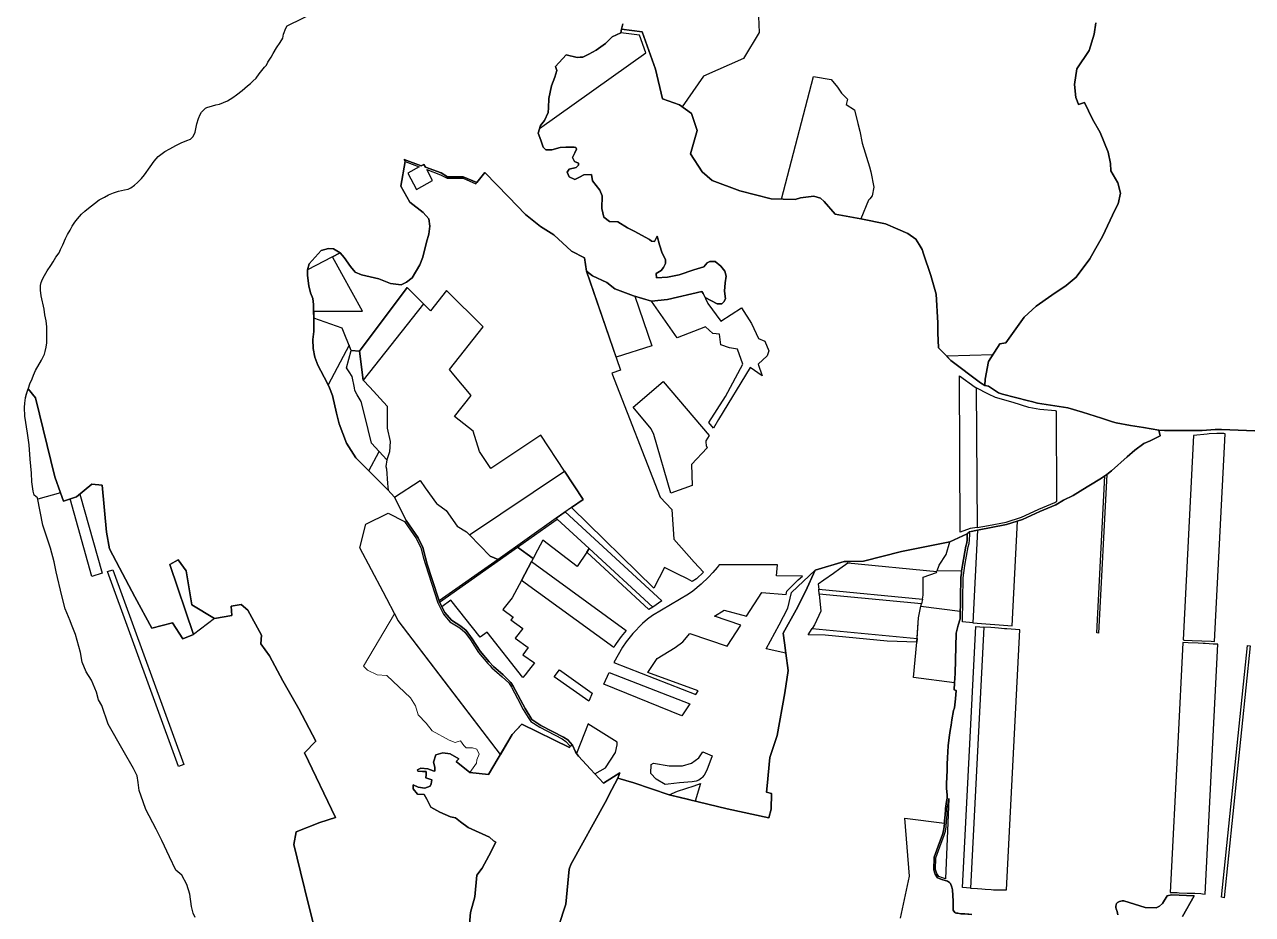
# Model space of a CAD drawing. Header units: inches. Extents: x 574087 to 581218, y 394959 to 403549.
# Drawn here: x 575605 to 577599, y 400437 to 401883 of the extents above; entities that cross this region are included whole.
import ezdxf

# ---------------------------------------------------------------- set-up
doc = ezdxf.new("R2010")
doc.units = ezdxf.units.IN
doc.header["$MEASUREMENT"] = 0
doc.layers.add('RETROCEDABIL TP TEXT', color=7, linetype='Continuous', lineweight=0)
doc.layers.add('SUPRAFATA VALIDATA SI NEPUSA IN POSESIE', color=1, linetype='Continuous', lineweight=0)
doc.layers.add('RETROCEDATA PV', color=7, linetype='Continuous')
doc.layers.add('SECTOR_CADASTRAL', color=7, linetype='Continuous')

msp = doc.modelspace()

# ---------------------------------------------------------------- linework, layer by layer
at = {"layer": 'RETROCEDABIL TP TEXT', "linetype": 'Continuous', "flags": 128}
msp.add_lwpolyline([(576377.6, 400697.3), (576358.3, 400664.8), (576328.1, 400667.8), (576338.9, 400683.1), (576339.1, 400688.5), (576342.9, 400697.7), (576339.1, 400705.7), (576332.6, 400707.9), (576322, 400707.9), (576318, 400711.9), (576312.8, 400719.4), (576309.1, 400718.2), (576304, 400716.5), (576294.5, 400720.5), (576266.8, 400735.4), (576257.1, 400748.2), (576243.9, 400761.4), (576239.9, 400776), (576231.6, 400789.5), (576193, 400825.7), (576177.4, 400826.7), (576161.9, 400834.3), (576155.5, 400840.5), (576205.9, 400925.5), (576211.7, 400914.7)], close=True, dxfattribs=at)
at = {"layer": 'RETROCEDATA PV', "linetype": 'Continuous', "flags": 128}
for points in [[(576484.6, 401834), (576467.2, 401814.8), (576469.3, 401808.2), (576465.9, 401797.3), (576460.6, 401783.7), (576456.2, 401763), (576455.7, 401747.6), (576455.1, 401740.3), (576449.1, 401727.2), (576442.9, 401718.8), (576441.4, 401713.9), (576613.9, 401837), (576603.7, 401865.6), (576573, 401869.4), (576559.2, 401863), (576548.1, 401852.3), (576540.6, 401846.9), (576533.1, 401841.5), (576521.3, 401835.1), (576511.6, 401830.2), (576507.1, 401830), (576502.6, 401829.7)], [(576164.2, 401158), (576180.7, 401189.2), (576168.3, 401202.7), (576157.3, 401247.6), (576151.7, 401270.5), (576144.9, 401281.4), (576141.2, 401288.7), (576140.4, 401292.9), (576136.9, 401311.5), (576132, 401318.9), (576127.6, 401325.6), (576135.4, 401353.4), (576131.9, 401362.1), (576097.8, 401297.8), (576100, 401292.9), (576104.7, 401280.6), (576111.4, 401251.8), (576116, 401234.5), (576127.4, 401202.7), (576142.8, 401179.4)], [(577150.6, 401292.8), (577151.8, 401066.1), (577170.2, 401069.1), (577198.9, 401074.5), (577224.1, 401082.5), (577237.3, 401088.9), (577252.2, 401095.5), (577278, 401106.4), (577281.6, 401108.5), (577280.8, 401255.1), (577279.1, 401255.4), (577253.7, 401257.4), (577236.1, 401261), (577210.8, 401268.9), (577182.1, 401276.9), (577170.2, 401282.3)], [(577486.5, 400883.3), (577488.1, 400883.2), (577501.3, 400882.6), (577517.2, 400881.8), (577532, 400881.1), (577537.8, 400880.8), (577555, 401218.3), (577552.6, 401218.5), (577541.4, 401218.4), (577529, 401217.9), (577525.4, 401217.6), (577503.5, 401215.6)], [(577152.7, 401061.6), (577145.1, 400911.3), (577208.8, 400906), (577217.5, 401076.2), (577199.9, 401070.6)], [(577162.7, 400904.2), (577141, 400480.2), (577152.8, 400479.4), (577159.4, 400478.9), (577165.2, 400478.4), (577174.6, 400477.7), (577178.6, 400477.6), (577199.8, 400477.2), (577221.5, 400899.6), (577200.3, 400901.3), (577196.3, 400901.6), (577186.9, 400902.3), (577181, 400902.8), (577174.5, 400903.3)], [(577486.3, 400879), (577477.9, 400715.8), (577465.5, 400473.2), (577468.9, 400473.1), (577476.9, 400472.8), (577480.4, 400472.6), (577493.4, 400472.2), (577505.7, 400471.7), (577515.3, 400471.4), (577518, 400470.9), (577522.3, 400470.1), (577543.1, 400876.4), (577535.4, 400876.7), (577522.4, 400877.3), (577518.9, 400877.5), (577510.9, 400877.9), (577494.9, 400878.6)]]:
    msp.add_lwpolyline(points, close=True, dxfattribs=at)
at = {"layer": 'RETROCEDATA PV'}
msp.add_lwpolyline([(577170.5, 401335.4), (577177.6, 401346.5), (577102.6, 401344.2), (577109.2, 401337.5), (577157.4, 401301), (577164.7, 401296.8), (577164.9, 401307.1)], close=True, dxfattribs=at)
at = {"layer": 'RETROCEDATA PV', "linetype": 'Continuous', "lineweight": -2, "flags": 128}
for points in [[(576894.7, 400965.8), (577063.2, 400949.8), (577064.6, 400956.2), (577064.5, 400985.1), (577085.8, 400992.6), (577086.4, 400994.2), (576941.8, 401007.9), (576929.2, 400998.7), (576918.8, 400991.5), (576902.9, 400980.2), (576893.9, 400973.7)], [(576898.2, 400929.8), (576888, 400908.1), (576884.1, 400901.8), (577054.7, 400885.5), (577056.6, 400919.3), (577060.7, 400938.2), (577061.5, 400941.7), (576895.5, 400957.5)]]:
    msp.add_lwpolyline(points, close=True, dxfattribs=at)
at = {"layer": 'SECTOR_CADASTRAL', "color": 174, "linetype": 'Continuous', "lineweight": 25}
for points in [[(576077.3, 400408.4), (576066.4, 400451.6), (576053, 400506.8), (576042.2, 400551.2), (576045.9, 400571.7), (576084.4, 400587), (576109.7, 400595.1), (576059.3, 400699.8), (576078, 400719), (576050.3, 400771.3), (576024.1, 400817.1), (576002.6, 400857.5), (575988.7, 400877.1), (575989.6, 400891.2), (575967.2, 400931.9), (575956.4, 400941.1), (575940.6, 400938.2), (575941.6, 400923.2), (575913.4, 400918), (575876.4, 400940.1), (575867.1, 400995.3), (575854, 401013.5), (575840.6, 401006.1), (575879.1, 400892.3), (575861.6, 400885), (575845, 400911.2), (575811.2, 400902.5), (575784, 400953.1), (575758.8, 401000.7), (575742.6, 401031.4), (575738.1, 401058.2), (575730.6, 401134.7), (575714, 401136.5), (575689.2, 401115.6), (575667.8, 401108.6), (575662.9, 401122.4), (575653.7, 401148.3), (575622.6, 401276.5), (575610.5, 401291.3), (575610.9, 401292.5), (575613.2, 401299.5), (575616.9, 401307.2), (575619.3, 401313.6), (575622.7, 401320.8), (575632, 401337.7), (575636.9, 401347.7), (575638.2, 401351.6), (575640, 401358.8), (575641, 401366), (575641, 401382.6), (575640.7, 401392), (575639.9, 401401.5), (575637.6, 401411.6), (575636.8, 401420.5), (575631.8, 401442.4), (575630.4, 401451.7), (575630.5, 401458.9), (575631.9, 401463.8), (575634, 401469.5), (575636.9, 401475.2), (575641.6, 401483.1), (575647.3, 401491.5), (575651.1, 401497.3), (575655.8, 401505.1), (575660.8, 401512.3), (575663.1, 401517.6), (575666.8, 401524.9), (575671.5, 401535.3), (575674.3, 401541.7), (575678.9, 401548.9), (575682.3, 401555.6), (575686.6, 401561.8), (575690.8, 401567.6), (575697.4, 401574.7), (575702.4, 401579.8), (575708.5, 401584.5), (575718.4, 401592.1), (575726.1, 401598.2), (575734.6, 401602.5), (575741.2, 401606.1), (575749, 401609.6), (575757.1, 401612.2), (575767, 401614.4), (575772.8, 401615.8), (575777.6, 401617.9), (575783.2, 401622.1), (575788.2, 401626.2), (575794.6, 401633), (575799.3, 401638.7), (575808.7, 401652.1), (575815.3, 401661), (575821.9, 401668.6), (575832.6, 401676.5), (575840.6, 401681.2), (575850.6, 401686.7), (575858.9, 401690.6), (575868.2, 401694.4), (575874.2, 401697), (575878.3, 401700.6), (575880.1, 401704.5), (575881.8, 401708.1), (575882.7, 401713.5), (575884.8, 401721.8), (575887.2, 401730.2), (575890.1, 401737), (575892.2, 401740.6), (575896.3, 401745), (575898.4, 401746.9), (575900.7, 401748.4), (575910.2, 401750.9), (575915.6, 401752.3), (575921.2, 401753.6), (575934.2, 401759.3), (575942.8, 401764.4), (575949, 401768.7), (575958, 401775.6), (575966.7, 401783.2), (575971.6, 401787.2), (575975.6, 401791), (575980.7, 401795.9), (575985.9, 401802.9), (575994.7, 401814), (575997.9, 401817.1), (575999.7, 401821.8), (576005.4, 401829.9), (576008.3, 401836), (576014, 401845.4), (576019.7, 401853.9), (576024.2, 401861), (576025.2, 401867.4), (576029.1, 401877.1), (576031.1, 401880.9), (576314.2, 402020.2)], [(576576.5, 401884.3), (576574.4, 401875.3), (576573, 401869.4), (576559.2, 401863), (576548.1, 401852.3), (576533.1, 401841.5), (576521.3, 401835.1), (576511.6, 401830.2), (576502.6, 401829.7), (576484.6, 401834), (576467.2, 401814.8), (576469.3, 401808.2), (576465.9, 401797.3), (576460.6, 401783.7), (576456.2, 401763), (576455.7, 401747.6), (576455.1, 401740.3), (576449.1, 401727.2), (576442.9, 401718.8), (576439.2, 401706.5), (576443.1, 401695), (576447, 401683.8), (576451.2, 401679.4), (576461.2, 401679.6), (576474.5, 401683.5), (576483.7, 401684), (576491.8, 401684), (576497.2, 401683.8), (576500.4, 401683.5), (576501.4, 401680.4), (576498.3, 401674.6), (576494.5, 401667), (576497.8, 401660.7), (576504.6, 401657.9), (576504.6, 401654.5), (576500.9, 401650.9), (576489.4, 401648), (576486, 401643), (576489.4, 401635.4), (576498.6, 401631.5), (576505.9, 401635.2), (576513.2, 401638.6), (576525.5, 401639.4), (576527.5, 401629.2), (576539.4, 401613.7), (576543, 401604.5), (576542.5, 401583.9), (576545.4, 401570.3), (576554.8, 401563), (576568.6, 401562.5), (576584.1, 401552.8), (576595, 401547.3), (576619.7, 401533.7), (576623.1, 401531), (576628, 401530.7), (576632.2, 401539.2), (576636.1, 401525), (576640.6, 401511.4), (576645.8, 401501.2), (576645.6, 401494.9), (576642.4, 401488.1), (576639, 401483.2), (576630.6, 401478.7), (576631, 401471.8), (576649.2, 401472.4), (576668, 401476.6), (576692.1, 401484.5), (576708, 401489.4), (576713.5, 401495.7), (576718, 401498), (576726.6, 401497.8), (576735.5, 401490.7), (576742.3, 401482.1), (576744.6, 401474), (576742.8, 401463.6), (576741.5, 401449.7), (576743.1, 401437.4), (576740.7, 401432.7), (576737.3, 401429.1), (576730, 401429.3), (576710, 401439.5), (576706.9, 401445.9), (576704.7, 401449.4), (576648.8, 401436.5), (576623.1, 401433.8), (576593.8, 401442.3), (576563.4, 401453.4), (576550.4, 401463.9), (576527.4, 401474.6), (576517.7, 401482.6), (576515.7, 401493.4), (576514.5, 401503.8), (576493, 401515.1), (576464.4, 401541.2), (576442.6, 401554.9), (576418.5, 401574.2), (576390.9, 401603), (576352.2, 401642.7), (576339.1, 401626.2), (576317.3, 401635.8), (576291.8, 401635.8), (576281.2, 401641.9), (576256, 401651.1), (576253.4, 401655.9), (576248.7, 401653.3), (576221.4, 401663.5), (576222.7, 401660.4), (576215.9, 401620.3), (576230.6, 401594.3), (576252.4, 401577.9), (576261.6, 401567.6), (576262.9, 401555.7), (576261.2, 401542.5), (576257.8, 401529.5), (576251.4, 401505.1), (576246.9, 401492.9), (576234.2, 401471.6), (576224.9, 401464.6), (576216.5, 401460.4), (576199, 401462.5), (576180.1, 401470), (576152, 401476.2), (576141.6, 401481), (576134.1, 401490.1), (576123.7, 401504.6), (576117.4, 401512.4), (576106.8, 401518.6), (576098.5, 401519.2), (576086.7, 401515.7), (576067, 401494.4), (576064.3, 401484.4), (576064.2, 401475.3), (576066.5, 401458.7), (576069.4, 401447.4), (576072.8, 401437.7), (576074, 401428.4), (576074.5, 401406.1), (576074.5, 401384.5), (576073.2, 401371.4), (576073.6, 401356.7), (576076.3, 401342.8), (576081.2, 401329.9), (576096.3, 401301), (576100, 401292.9), (576104.7, 401280.6), (576111.4, 401251.8), (576116, 401234.5), (576127.4, 401202.7), (576142.8, 401179.4), (576164.2, 401158), (576194.9, 401127.2), (576205.6, 401115.1), (576224.8, 401077.4), (576244.2, 401049.2), (576251.4, 401033.6), (576256, 401016.5), (576258.6, 401006.2), (576266.1, 400983.2), (576278, 400946.6), (576278.7, 400944.6), (576287.5, 400927.8), (576298.2, 400915.2), (576313.5, 400905.8), (576322, 400898.4), (576332, 400885.1), (576344.8, 400864.9), (576359.4, 400847.5), (576366.2, 400840.4), (576381.9, 400826.8), (576394.5, 400814.4), (576398.5, 400808.4), (576417.8, 400772.2), (576428.8, 400754.1), (576443.4, 400744.5), (576480.3, 400725.1), (576487.1, 400721), (576494.5, 400712.2), (576490.7, 400710.8), (576490, 400708.7), (576412.7, 400746.4), (576396.9, 400729.8), (576358.3, 400664.8), (576328.1, 400667.8), (576306, 400685.7), (576310.4, 400690.1), (576296, 400698.2), (576284.2, 400699.9), (576272.6, 400696.5), (576268.8, 400684.5), (576271.4, 400676.5), (576271.1, 400669.9), (576268.2, 400670.8), (576259.6, 400673.9), (576248.2, 400675.1), (576243.1, 400672.5), (576243.3, 400669.9), (576251.1, 400669.4), (576256.8, 400669.4), (576257.1, 400664.2), (576256.5, 400659.1), (576266.5, 400656.2), (576265.1, 400649.8), (576263.6, 400645.5), (576255.1, 400642.4), (576243.9, 400644.4), (576236.2, 400647.8), (576236.2, 400641.5), (576243, 400632.6), (576253.6, 400632.1), (576257.9, 400624.4), (576264.5, 400611.8), (576279.1, 400603.3), (576296.5, 400595.8), (576304.8, 400594.1), (576313.1, 400587.8), (576325.1, 400578.4), (576360, 400562.7), (576366.6, 400557), (576370.3, 400554.8), (576358.9, 400532.5), (576348, 400512.8), (576339.2, 400501.1), (576336, 400466.2), (576328.9, 400440.8), (576327.2, 400421.5)], [(577345, 401885.8), (577342, 401867.6), (577334, 401840.9), (577314.2, 401811.3), (577309.9, 401785.6), (577312.3, 401764.7), (577314.4, 401759.1), (577316.5, 401753), (577326.5, 401756.2), (577339.2, 401729.1), (577351.9, 401707.6), (577364.8, 401675.9), (577368.6, 401657.5), (577369.2, 401645.4), (577380.3, 401625.6), (577384.7, 401609.1), (577381.3, 401592), (577376.3, 401582.8), (577355.4, 401538.9), (577342.4, 401515.8), (577334.9, 401502.6), (577313.1, 401472.8), (577296.5, 401459.1), (577273.1, 401443.2), (577248.1, 401425.4), (577228.2, 401407.9), (577198.4, 401365.8), (577189, 401364.3), (577170.5, 401335.4), (577164.9, 401307.1), (577164.7, 401296.8), (577157.4, 401301), (577109.2, 401337.5), (577095.8, 401351.1), (577089.5, 401358), (577088.4, 401382.2), (577088.3, 401398.4), (577085.6, 401445.2), (577076.8, 401475.1), (577064.9, 401510.7), (577062.7, 401517.4), (577057.6, 401525.9), (577052.5, 401534.4), (577039.2, 401543.5), (577023, 401550.4), (577003.1, 401559.3), (576962.9, 401567.4), (576921.4, 401575), (576903.6, 401595.4), (576897.6, 401600.7), (576886.9, 401604.1), (576865.2, 401601.5), (576856.4, 401598.6), (576817.4, 401599.9), (576766.7, 401613), (576721.6, 401629.4), (576705.3, 401643.5), (576686.4, 401672.8), (576697.3, 401710.9), (576688.1, 401738.6), (576668.4, 401752.4), (576641.1, 401762.3), (576629.6, 401810.6), (576608.1, 401871.1), (576574.4, 401875.3), (576576.5, 401884.3)], [(577602.9, 401223.1), (577549, 401224.9), (577538.4, 401225.3), (577517.4, 401223.6), (577456.1, 401223.8), (577447, 401223.9), (577422.1, 401228.2), (577400.9, 401231.9), (577377.7, 401235.9), (577371.8, 401237.8), (577353.9, 401243.4), (577323.1, 401253.1), (577299.4, 401260.6), (577250.3, 401268.2), (577240.1, 401270.7), (577235.3, 401271.9), (577193, 401282.4), (577186.5, 401284.9), (577170.6, 401295.3), (577164.7, 401296.8), (577164.9, 401307.1), (577170.5, 401335.4), (577189, 401364.3), (577198.4, 401365.8), (577228.2, 401407.9), (577248.1, 401425.4), (577273.1, 401443.2), (577296.5, 401459.1), (577313.1, 401472.8), (577334.9, 401502.6), (577342.4, 401515.8), (577355.4, 401538.9), (577376.3, 401582.8), (577381.3, 401592), (577384.7, 401609.1), (577380.3, 401625.6), (577369.2, 401645.4), (577368.6, 401657.5), (577364.8, 401675.9), (577351.9, 401707.6), (577339.2, 401729.1), (577326.5, 401756.2), (577316.5, 401753), (577314.4, 401759.1), (577312.3, 401764.7), (577309.9, 401785.6), (577314.2, 401811.3), (577334, 401840.9), (577342, 401867.6), (577345, 401885.8)], [(575881.6, 400432.5), (575878.6, 400439.6), (575875.9, 400450.1), (575873.1, 400470.3), (575868.5, 400486.3), (575860.4, 400501), (575850.2, 400509.5), (575840.4, 400531), (575827.5, 400557.4), (575818.5, 400575.7), (575801.6, 400608.1), (575797.2, 400620.5), (575790.9, 400638.5), (575789.3, 400651.7), (575787.7, 400662.6), (575781.7, 400674.7), (575764.9, 400703.8), (575740.8, 400746.3), (575730.1, 400776.8), (575724.7, 400786.2), (575721.7, 400798.3), (575713.6, 400818.2), (575705, 400831.3), (575698.3, 400847.1), (575695.5, 400862.9), (575687.6, 400892.3), (575681, 400908.4), (575678.6, 400914.1), (575670.7, 400934), (575665.4, 400954.8), (575656.1, 400994.2), (575653, 401010.1), (575646.8, 401032.2), (575638.6, 401056.5), (575634.5, 401069.5), (575625.8, 401114.3), (575620.4, 401118.3), (575618.6, 401125), (575616.7, 401140), (575615.9, 401154.1), (575613.8, 401177.1), (575612, 401200.3), (575609.7, 401219.1), (575605.3, 401246.7), (575604.7, 401261.1), (575605.3, 401267.7), (575606.2, 401276.5), (575607.6, 401281.5), (575609, 401286.5), (575610.5, 401291.3), (575622.6, 401276.5), (575653.7, 401148.3), (575662.9, 401122.4), (575667.8, 401108.6), (575689.2, 401115.6), (575714, 401136.5), (575730.6, 401134.7), (575738.1, 401058.2), (575742.6, 401031.4), (575758.8, 401000.7), (575784, 400953.1), (575811.2, 400902.5), (575845, 400911.2), (575861.6, 400885), (575879.1, 400892.3), (575840.6, 401006.1), (575854, 401013.5), (575867.1, 400995.3), (575876.4, 400940.1), (575913.4, 400918), (575941.6, 400923.2), (575940.6, 400938.2), (575956.4, 400941.1), (575967.2, 400931.9), (575989.6, 400891.2), (575988.7, 400877.1), (576002.6, 400857.5), (576024.1, 400817.1), (576050.3, 400771.3), (576078, 400719), (576059.3, 400699.8), (576109.7, 400595.1), (576084.4, 400587), (576045.9, 400571.7), (576042.2, 400551.2), (576053, 400506.8), (576066.4, 400451.6), (576077.3, 400408.4)], [(577143.5, 400437.2), (577138.6, 400437.8), (577137.1, 400437.7), (577132, 400438.2), (577125.7, 400438.3), (577120.6, 400439.6), (577118.6, 400439.4), (577116.3, 400439.9), (577115.9, 400440.5), (577112.9, 400444.6), (577113.1, 400447.8), (577113.2, 400459.1), (577112.2, 400477.2), (577111.1, 400481.8), (577108.5, 400487.6), (577107.1, 400489.2), (577104.1, 400491.2), (577094.5, 400494.1), (577087.8, 400496.7), (577083.8, 400502.7), (577081.5, 400509.8), (577082.2, 400530.2), (577088.5, 400548.2), (577095.9, 400567.4), (577097.6, 400573.1), (577098.7, 400580.2), (577099, 400585.6), (577099.2, 400589.3), (577100.3, 400599.4), (577100.5, 400608), (577100.5, 400609.7), (577102.3, 400620.6), (577103.2, 400626.2), (577103.1, 400633.3), (577103, 400635), (577102.5, 400643.9), (577102.5, 400649.9), (577103.3, 400671.2), (577103.5, 400681.3), (577104, 400691.9), (577104.8, 400711.3), (577106.4, 400724.6), (577108.2, 400736.3), (577109.6, 400744.8), (577110.8, 400753.4), (577113.8, 400768.7), (577115, 400772.9), (577116.7, 400787.4), (577117.8, 400801.3), (577114.7, 400802.4), (577115.4, 400813.4), (577116.4, 400828.8), (577118.1, 400894.3), (577120.9, 400904.9), (577121.1, 400907.4), (577124.2, 400917.5), (577125.4, 400984.5), (577126.4, 400991.9), (577126.8, 400994.9), (577128.1, 401004.7), (577133.4, 401035.6), (577135.1, 401041), (577135.7, 401045.7), (577135.9, 401055.7), (577139.6, 401059.1), (577152.7, 401061.6), (577199.9, 401070.6), (577225.6, 401078.8), (577253.7, 401091.8), (577279.8, 401102.8), (577292.5, 401110.2), (577307.9, 401117.7), (577330.5, 401132.1), (577333.2, 401133.8), (577354.1, 401146.1), (577359.4, 401149.9), (577362.6, 401152.2), (577370.5, 401158), (577395.9, 401180.8), (577408.1, 401191.5), (577423, 401202.6), (577433.2, 401207), (577449.5, 401214.8), (577447, 401223.9), (577456.1, 401223.8), (577517.4, 401223.6), (577538.4, 401225.3), (577549, 401224.9), (577602.9, 401223.1)], [(576471.8, 400417.8), (576484.1, 400454.1), (576489.5, 400511.1), (576491.8, 400518.3), (576547.7, 400619.3), (576558.4, 400640.2), (576568.6, 400658.9), (576594.2, 400651.1), (576651.8, 400631.5), (576745.9, 400609.2), (576813.7, 400594.2), (576817.2, 400608.3), (576817.8, 400633.8), (576809.9, 400636.2), (576811.2, 400646.2), (576815.4, 400692.3), (576827.3, 400728.3), (576839.8, 400797.4), (576844.8, 400833.5), (576841.3, 400861.8), (576839.1, 400878.8), (576837.2, 400894.4), (576858.1, 400932.2), (576873, 400962), (576888.8, 400996.7), (576936.1, 401010.8), (576946, 401011), (576967.6, 401011.3), (577028.9, 401027.2), (577107.6, 401042.9), (577135.9, 401055.7), (577135.7, 401045.7), (577135.1, 401041), (577133.4, 401035.6), (577128.1, 401004.7), (577126.8, 400994.9), (577126.4, 400991.9), (577125.4, 400984.5), (577124.2, 400917.5), (577121.1, 400907.4), (577120.9, 400904.9), (577118.1, 400894.3), (577116.4, 400828.8), (577115.4, 400813.4), (577114.7, 400802.4), (577117.8, 400801.3), (577116.7, 400787.4), (577115, 400772.9), (577113.8, 400768.7), (577110.8, 400753.4), (577109.6, 400744.8), (577108.2, 400736.3), (577106.4, 400724.6), (577104.8, 400711.3), (577104, 400691.9), (577103.5, 400681.3), (577103.3, 400671.2), (577102.5, 400649.9), (577102.5, 400643.9), (577103, 400635), (577103.1, 400633.3), (577103.2, 400626.2), (577102.3, 400620.6), (577100.5, 400609.7), (577100.5, 400608), (577100.3, 400599.4), (577099.2, 400589.3), (577099, 400585.6), (577098.7, 400580.2), (577097.6, 400573.1), (577095.9, 400567.4), (577088.5, 400548.2), (577082.2, 400530.2), (577081.5, 400509.8), (577083.8, 400502.7), (577087.8, 400496.7), (577094.5, 400494.1), (577104.1, 400491.2), (577107.1, 400489.2), (577108.5, 400487.6), (577111.1, 400481.8), (577112.2, 400477.2), (577113.2, 400459.1), (577113.1, 400447.8), (577112.9, 400444.6), (577115.9, 400440.5), (577116.3, 400439.9), (577118.6, 400439.4), (577120.6, 400439.6), (577125.7, 400438.3), (577132, 400438.2), (577137.1, 400437.7), (577138.6, 400437.8), (577143.5, 400437.2)], [(576327.2, 400421.5), (576328.9, 400440.8), (576336, 400466.2), (576339.2, 400501.1), (576348, 400512.8), (576358.9, 400532.5), (576370.3, 400554.8), (576366.6, 400557), (576360, 400562.7), (576325.1, 400578.4), (576313.1, 400587.8), (576304.8, 400594.1), (576296.5, 400595.8), (576279.1, 400603.3), (576264.5, 400611.8), (576257.9, 400624.4), (576253.6, 400632.1), (576243, 400632.6), (576236.2, 400641.5), (576236.2, 400647.8), (576243.9, 400644.4), (576255.1, 400642.4), (576263.6, 400645.5), (576265.1, 400649.8), (576266.5, 400656.2), (576256.5, 400659.1), (576257.1, 400664.2), (576256.8, 400669.4), (576251.1, 400669.4), (576243.3, 400669.9), (576243.1, 400672.5), (576248.2, 400675.1), (576259.6, 400673.9), (576268.2, 400670.8), (576271.1, 400669.9), (576271.4, 400676.5), (576268.8, 400684.5), (576272.6, 400696.5), (576284.2, 400699.9), (576296, 400698.2), (576310.4, 400690.1), (576306, 400685.7), (576328.1, 400667.8), (576358.3, 400664.8), (576396.9, 400729.8), (576412.7, 400746.4), (576490, 400708.7), (576490.7, 400710.8), (576494.5, 400712.2), (576499.4, 400701.8), (576501.4, 400698.8), (576504.3, 400694.3), (576523.9, 400673.2), (576530.9, 400665.7), (576545.1, 400650.4), (576571.7, 400667.3), (576568.6, 400658.9), (576558.4, 400640.2), (576547.7, 400619.3), (576491.8, 400518.3), (576489.5, 400511.1), (576484.1, 400454.1), (576471.8, 400417.8)], [(577380.7, 400436.9), (577379.3, 400442.1), (577377.7, 400446.3), (577377.3, 400448.6), (577377.2, 400450.9), (577378.5, 400455), (577380, 400456.6), (577383.1, 400458.6), (577387.8, 400459.4), (577390.2, 400459.6), (577424.7, 400448.8), (577443, 400448.2), (577448.4, 400450.7), (577453.3, 400455.3), (577460.7, 400467.7), (577467.8, 400469.1), (577504.6, 400467.8), (577485.4, 400434.1)], [(577485.4, 400434.1), (577504.6, 400467.8), (577467.8, 400469.1), (577460.7, 400467.7), (577453.3, 400455.3), (577448.4, 400450.7), (577443, 400448.2), (577424.7, 400448.8), (577390.2, 400459.6), (577387.8, 400459.4), (577383.1, 400458.6), (577380, 400456.6), (577378.5, 400455), (577377.2, 400450.9), (577377.3, 400448.6), (577377.7, 400446.3), (577379.3, 400442.1), (577380.7, 400436.9)]]:
    msp.add_lwpolyline(points, dxfattribs=at)
msp.add_lwpolyline([(577135.9, 401055.7), (577107.6, 401042.9), (577028.9, 401027.2), (576967.6, 401011.3), (576946, 401011), (576936.1, 401010.8), (576888.8, 400996.7), (576873, 400962), (576858.1, 400932.2), (576837.2, 400894.4), (576839.1, 400878.8), (576841.3, 400861.8), (576844.8, 400833.5), (576839.8, 400797.4), (576827.3, 400728.3), (576815.4, 400692.3), (576811.2, 400646.2), (576809.9, 400636.2), (576817.8, 400633.8), (576817.2, 400608.3), (576813.7, 400594.2), (576745.9, 400609.2), (576651.8, 400631.5), (576594.2, 400651.1), (576568.6, 400658.9), (576571.7, 400667.3), (576545.1, 400650.4), (576530.9, 400665.7), (576523.9, 400673.2), (576504.3, 400694.3), (576501.4, 400698.8), (576499.4, 400701.8), (576494.5, 400712.2), (576487.1, 400721), (576480.3, 400725.1), (576443.4, 400744.5), (576428.8, 400754.1), (576417.8, 400772.2), (576398.5, 400808.4), (576394.5, 400814.4), (576381.9, 400826.8), (576366.2, 400840.4), (576359.4, 400847.5), (576344.8, 400864.9), (576332, 400885.1), (576322, 400898.4), (576313.5, 400905.8), (576298.2, 400915.2), (576287.5, 400927.8), (576278.7, 400944.6), (576278, 400946.6), (576266.1, 400983.2), (576258.6, 401006.2), (576256, 401016.5), (576251.4, 401033.6), (576244.2, 401049.2), (576224.8, 401077.4), (576205.6, 401115.1), (576194.9, 401127.2), (576164.2, 401158), (576142.8, 401179.4), (576127.4, 401202.7), (576116, 401234.5), (576111.4, 401251.8), (576104.7, 401280.6), (576100, 401292.9), (576096.3, 401301), (576081.2, 401329.9), (576076.3, 401342.8), (576073.6, 401356.7), (576073.2, 401371.4), (576074.5, 401384.5), (576074.5, 401406.1), (576074, 401428.4), (576072.8, 401437.7), (576069.4, 401447.4), (576066.5, 401458.7), (576064.2, 401475.3), (576064.3, 401484.4), (576067, 401494.4), (576086.7, 401515.7), (576098.5, 401519.2), (576106.8, 401518.6), (576117.4, 401512.4), (576123.7, 401504.6), (576134.1, 401490.1), (576141.6, 401481), (576152, 401476.2), (576180.1, 401470), (576199, 401462.5), (576216.5, 401460.4), (576224.9, 401464.6), (576234.2, 401471.6), (576246.9, 401492.9), (576251.4, 401505.1), (576257.8, 401529.5), (576261.2, 401542.5), (576262.9, 401555.7), (576261.6, 401567.6), (576252.4, 401577.9), (576230.6, 401594.3), (576215.9, 401620.3), (576222.7, 401660.4), (576221.4, 401663.5), (576248.7, 401653.3), (576253.4, 401655.9), (576256, 401651.1), (576281.2, 401641.9), (576291.8, 401635.8), (576317.3, 401635.8), (576339.1, 401626.2), (576352.2, 401642.7), (576390.9, 401603), (576418.5, 401574.2), (576442.6, 401554.9), (576464.4, 401541.2), (576493, 401515.1), (576514.5, 401503.8), (576515.7, 401493.4), (576517.7, 401482.6), (576527.4, 401474.6), (576550.4, 401463.9), (576563.4, 401453.4), (576593.8, 401442.3), (576623.1, 401433.8), (576648.8, 401436.5), (576704.7, 401449.4), (576706.9, 401445.9), (576710, 401439.5), (576730, 401429.3), (576737.3, 401429.1), (576740.7, 401432.7), (576743.1, 401437.4), (576741.5, 401449.7), (576742.8, 401463.6), (576744.6, 401474), (576742.3, 401482.1), (576735.5, 401490.7), (576726.6, 401497.8), (576718, 401498), (576713.5, 401495.7), (576708, 401489.4), (576692.1, 401484.5), (576668, 401476.6), (576649.2, 401472.4), (576631, 401471.8), (576630.6, 401478.7), (576639, 401483.2), (576642.4, 401488.1), (576645.6, 401494.9), (576645.8, 401501.2), (576640.6, 401511.4), (576636.1, 401525), (576632.2, 401539.2), (576628, 401530.7), (576623.1, 401531), (576619.7, 401533.7), (576595, 401547.3), (576584.1, 401552.8), (576568.6, 401562.5), (576554.8, 401563), (576545.4, 401570.3), (576542.5, 401583.9), (576543, 401604.5), (576539.4, 401613.7), (576527.5, 401629.2), (576525.5, 401639.4), (576513.2, 401638.6), (576505.9, 401635.2), (576498.6, 401631.5), (576489.4, 401635.4), (576486, 401643), (576489.4, 401648), (576500.9, 401650.9), (576504.6, 401654.5), (576504.6, 401657.9), (576497.8, 401660.7), (576494.5, 401667), (576498.3, 401674.6), (576501.4, 401680.4), (576500.4, 401683.5), (576497.2, 401683.8), (576491.8, 401684), (576483.7, 401684), (576474.5, 401683.5), (576461.2, 401679.6), (576451.2, 401679.4), (576447, 401683.8), (576443.1, 401695), (576439.2, 401706.5), (576442.9, 401718.8), (576449.1, 401727.2), (576455.1, 401740.3), (576455.7, 401747.6), (576456.2, 401763), (576460.6, 401783.7), (576465.9, 401797.3), (576469.3, 401808.2), (576467.2, 401814.8), (576484.6, 401834), (576502.6, 401829.7), (576511.6, 401830.2), (576521.3, 401835.1), (576533.1, 401841.5), (576548.1, 401852.3), (576559.2, 401863), (576573, 401869.4), (576574.4, 401875.3), (576608.1, 401871.1), (576629.6, 401810.6), (576641.1, 401762.3), (576668.4, 401752.4), (576688.1, 401738.6), (576697.3, 401710.9), (576686.4, 401672.8), (576705.3, 401643.5), (576721.6, 401629.4), (576766.7, 401613), (576817.4, 401599.9), (576856.4, 401598.6), (576865.2, 401601.5), (576886.9, 401604.1), (576897.6, 401600.7), (576903.6, 401595.4), (576921.4, 401575), (576962.9, 401567.4), (577003.1, 401559.3), (577023, 401550.4), (577039.2, 401543.5), (577052.5, 401534.4), (577057.6, 401525.9), (577062.7, 401517.4), (577064.9, 401510.7), (577076.8, 401475.1), (577085.6, 401445.2), (577088.3, 401398.4), (577088.4, 401382.2), (577089.5, 401358), (577095.8, 401351.1), (577109.2, 401337.5), (577157.4, 401301), (577164.7, 401296.8), (577170.6, 401295.3), (577186.5, 401284.9), (577193, 401282.4), (577235.3, 401271.9), (577240.1, 401270.7), (577250.3, 401268.2), (577299.4, 401260.6), (577323.1, 401253.1), (577353.9, 401243.4), (577371.8, 401237.8), (577377.7, 401235.9), (577400.9, 401231.9), (577422.1, 401228.2), (577447, 401223.9), (577449.5, 401214.8), (577433.2, 401207), (577423, 401202.6), (577408.1, 401191.5), (577395.9, 401180.8), (577370.5, 401158), (577362.6, 401152.2), (577359.4, 401149.9), (577354.1, 401146.1), (577333.2, 401133.8), (577330.5, 401132.1), (577307.9, 401117.7), (577292.5, 401110.2), (577279.8, 401102.8), (577253.7, 401091.8), (577225.6, 401078.8), (577199.9, 401070.6), (577152.7, 401061.6), (577139.6, 401059.1)], close=True, dxfattribs=at)
at = {"layer": 'SUPRAFATA VALIDATA SI NEPUSA IN POSESIE', "linetype": 'Continuous', "lineweight": -2, "flags": 128}
for points in [[(576796.8, 401895.9), (576798, 401869.8), (576772.6, 401827.6), (576707.7, 401799.2), (576673.1, 401749.1), (576668.4, 401752.4), (576641.1, 401762.3), (576629.6, 401810.6), (576608.1, 401871.1), (576574.4, 401875.3), (576576.5, 401884.3)], [(577048.4, 400822.1), (577054.3, 400879.6), (577056.6, 400919.3), (577060.7, 400938.2)], [(577027.5, 400431.5), (577042.3, 400499.5), (577034.5, 400594), (577099, 400585.6), (577098.7, 400580.2), (577097.6, 400573.1), (577095.9, 400567.4), (577088.5, 400548.2), (577082.2, 400530.2), (577081.5, 400509.8), (577083.8, 400502.7), (577087.8, 400496.7), (577094.5, 400494.1), (577104.1, 400491.2), (577107.1, 400489.2), (577108.5, 400487.6), (577111.1, 400481.8), (577112.2, 400477.2), (577113.2, 400459.1), (577113.1, 400447.8), (577112.9, 400444.6), (577115.9, 400440.5), (577116.3, 400439.9), (577118.6, 400439.4), (577120.6, 400439.6), (577125.7, 400438.3), (577132, 400438.2), (577137.1, 400437.7), (577138.6, 400437.8), (577143.5, 400437.2)], [(577380.7, 400436.9), (577379.3, 400442.1), (577377.7, 400446.3), (577377.3, 400448.6), (577377.2, 400450.9), (577378.5, 400455), (577380, 400456.6), (577383.1, 400458.6), (577387.8, 400459.4), (577390.2, 400459.6), (577424.7, 400448.8), (577443, 400448.2), (577448.4, 400450.7), (577453.3, 400455.3), (577460.7, 400467.7), (577467.8, 400469.1), (577504.6, 400467.8), (577485.4, 400434.1)]]:
    msp.add_lwpolyline(points, dxfattribs=at)
for points in [[(576834.2, 401599.3), (576886.2, 401798.7), (576914.8, 401793.6), (576925.3, 401781.1), (576931.9, 401771.3), (576941.3, 401761.7), (576939.1, 401753), (576953, 401744.5), (576958.1, 401722.4), (576961.3, 401709.6), (576965.2, 401690.3), (576977.4, 401651.7), (576979.1, 401643.6), (576984.4, 401618.9), (576981.3, 401604.5), (576977.7, 401600.1), (576975.5, 401597.9), (576962.9, 401567.5), (576921.4, 401575), (576903.6, 401595.4), (576897.6, 401600.7), (576886.9, 401604.1), (576865.2, 401601.5), (576856.4, 401598.6)], [(576117.4, 401512.4), (576123.7, 401504.6), (576134.1, 401490.1), (576141.6, 401481), (576152, 401476.2), (576180.1, 401470), (576199, 401462.5), (576216.5, 401460.4), (576224.9, 401464.6), (576234.2, 401471.6), (576246.9, 401492.9), (576251.4, 401505.1), (576257.8, 401529.5), (576261.2, 401542.5), (576262.9, 401555.7), (576261.6, 401567.6), (576252.4, 401577.9), (576230.6, 401594.3), (576215.9, 401620.3), (576222.7, 401660.4), (576245.9, 401651.8), (576227.2, 401641.4), (576241.2, 401614.8), (576267.4, 401629.4), (576258, 401647.3), (576280.4, 401639), (576291, 401633.2), (576317.2, 401633.4), (576337.5, 401624.3), (576339.1, 401626.2), (576352.2, 401642.7), (576390.9, 401603), (576418.5, 401574.2), (576442.6, 401554.9), (576464.4, 401541.2), (576493, 401515.1), (576514.5, 401503.8), (576515.7, 401493.4), (576517.7, 401482.6), (576572.8, 401321.5), (576558.7, 401316.4), (576637.3, 401115.2), (576656.1, 401095.3), (576659.3, 401046.8), (576692.6, 401009.7), (576707.3, 400993.4), (576696, 400982.6), (576689.3, 400978.5), (576681.4, 400982.4), (576664.8, 400990.7), (576644, 401001.1), (576626.8, 400967.5), (576493.4, 401098.5), (576511.9, 401111.6), (576481.7, 401157.6), (576443.2, 401216), (576362.1, 401161.7), (576343.6, 401189.3), (576333.5, 401222.3), (576303.2, 401246.1), (576330.3, 401280.6), (576302.1, 401314.1), (576295.1, 401322.5), (576349.8, 401391.9), (576290.1, 401451.1), (576264.1, 401418.1), (576252.8, 401429.3), (576226.1, 401455.8), (576149, 401352.6), (576135.4, 401353.4), (576120.4, 401389.8), (576074.5, 401406.1), (576074.3, 401417.3), (576153.8, 401417.3), (576120.3, 401478.1), (576105, 401505.8), (576117.4, 401512.4)], [(576064.3, 401484.4), (576067, 401494.4), (576067, 401494.4), (576086.7, 401515.7), (576086.7, 401515.7), (576098.5, 401519.2), (576106.8, 401518.6), (576117.4, 401512.4), (576117.4, 401512.4)], [(576517.7, 401482.6), (576527.4, 401474.6), (576550.4, 401463.9), (576563.4, 401453.4), (576593.8, 401442.3), (576596.1, 401441.6), (576623.7, 401361), (576565.5, 401342.7)], [(576149, 401352.6), (576226.1, 401455.8), (576252.8, 401429.3), (576154.8, 401305.5), (576149, 401352.6)], [(576623.1, 401433.8), (576648.8, 401436.5), (576704.7, 401449.4), (576706.9, 401445.9), (576714.8, 401429.7), (576735.6, 401401), (576769.5, 401422.6), (576785.4, 401397.4), (576797.1, 401373), (576807.3, 401368.5), (576813.9, 401353), (576810.9, 401344.7), (576796.3, 401331.2), (576802.8, 401312.1), (576783.2, 401325.9), (576731.9, 401241.2), (576723.8, 401227.3), (576716, 401236.5), (576743.1, 401279), (576771.4, 401331.2), (576763, 401355.7), (576749.8, 401358), (576735.8, 401362.8), (576733.8, 401380), (576722.7, 401381.1), (576710.6, 401392), (576664.7, 401373.9)], [(576135.4, 401353.4), (576149, 401352.6), (576154.8, 401305.5), (576165.7, 401293.7), (576193.6, 401263.3), (576193.8, 401227.1), (576198.5, 401205.7), (576197.7, 401188.7), (576193, 401176), (576180.7, 401189.2), (576168.3, 401202.7), (576157.3, 401247.6), (576151.7, 401270.5), (576144.9, 401281.4), (576141.2, 401288.7), (576140.4, 401292.9), (576136.9, 401311.5), (576132, 401318.9), (576127.6, 401325.6), (576135.4, 401353.4)], [(577150.6, 401292.8), (577151.8, 401066.1), (577140.8, 401064.2), (577124.7, 401058.2), (577123.3, 401312.5), (577148.9, 401293.7), (577151.6, 401292.3)], [(575610.5, 401291.3), (575622.6, 401276.5), (575653.7, 401148.3), (575662.9, 401122.4), (575626.3, 401112.2), (575625.8, 401114.3), (575620.4, 401118.3), (575618.6, 401125), (575616.7, 401140), (575615.9, 401154.1), (575613.8, 401177.1), (575612, 401200.3), (575609.7, 401219.1), (575605.3, 401246.7), (575604.7, 401261.1), (575605.3, 401267.7), (575606.2, 401276.5), (575609, 401286.5)], [(576593.2, 401261.7), (576642, 401303.3), (576716.7, 401215.2), (576711.5, 401206.8), (576711.6, 401204.7), (576711.8, 401199.2), (576713.5, 401195.5), (576688, 401168.5), (576689.4, 401134.4), (576654.3, 401121.9), (576626.9, 401216.8), (576622.5, 401226.2)], [(576180.7, 401189.2), (576193, 401176), (576191.7, 401165.1), (576192.8, 401161.1), (576194.4, 401137.5), (576195.6, 401126.4), (576194.9, 401127.2), (576164.2, 401158), (576164.2, 401158), (576164.2, 401158), (576180.7, 401189.2)], [(576327.3, 401054.1), (576481.7, 401157.6), (576511.9, 401111.6), (576493.4, 401098.5), (576468.4, 401080.9), (576373.8, 401014.2), (576361.1, 401019.5), (576327.3, 401054.1)], [(577359.4, 401149.9), (577362.6, 401152.2), (577349.4, 400894.3), (577346.3, 400894.6)], [(576205.6, 401115.1), (576247.3, 401142.5), (576255.7, 401130.4), (576273.6, 401104.8), (576275.4, 401103.6), (576289.3, 401093.5), (576307.4, 401068.2), (576322.5, 401059), (576327.3, 401054.1), (576361.1, 401019.5), (576373.8, 401014.2), (576278, 400946.6), (576278, 400946.6), (576258.6, 401006.2), (576256, 401016.5), (576251.4, 401033.6), (576244.2, 401049.2), (576224.8, 401077.4), (576205.6, 401115.1)], [(575678.8, 401112.3), (575689.2, 401115.6), (575694.7, 401120.3), (575730.8, 400991.6), (575714.2, 400986.1)], [(576377.6, 400697.3), (576286.2, 400817), (576211.7, 400914.7), (576187, 400961.2), (576149.1, 401033), (576159.1, 401071.4), (576195.5, 401089.4), (576221.9, 401075.7), (576221.9, 401075.7), (576241.2, 401047.4), (576248.6, 401032.7), (576252.7, 401016.4), (576256.1, 401005.6), (576275.9, 400943.5), (576285, 400925.3), (576295.3, 400912.6), (576311.5, 400903.2), (576319.7, 400895.8), (576329.3, 400883.4), (576342.1, 400863.1), (576357.1, 400845.2), (576360.3, 400841.6), (576363.5, 400838), (576380.5, 400823.6), (576391.6, 400813.4), (576395.6, 400806.4), (576405.2, 400788.4), (576414.7, 400770.3), (576422.5, 400757.5), (576427.3, 400750.9), (576441.5, 400741.5), (576478.2, 400722.4), (576483.9, 400718.3), (576490.7, 400710.8), (576490, 400708.7), (576414.4, 400745.6), (576412.7, 400746.4), (576412.7, 400746.4), (576412.7, 400746.4), (576410.9, 400744.6), (576396.9, 400729.8)], [(576468.4, 401080.9), (576483, 401091.2), (576640, 400946.7), (576625.1, 400936.5), (576521.9, 401031.6), (576469.9, 401079.5)], [(576405.4, 401034), (576469.9, 401079.5), (576521.9, 401031.6), (576518.1, 401025.9), (576502.6, 401002.4), (576446.5, 401045.3), (576437.9, 401029), (576430.7, 401015.6), (576405.4, 401034)], [(577107.6, 401042.9), (577135.9, 401055.7), (577135.7, 401045.7), (577135.1, 401041), (577133.4, 401035.6), (577128.1, 401004.7), (577126.8, 400994.9), (577086.9, 400995.6), (577090.3, 401004.8), (577101.7, 401022.2)], [(577139.6, 401059.1), (577152.7, 401061.6), (577145.1, 400911.3), (577128.2, 400912.7), (577129.4, 400984.2), (577132.1, 401004.1), (577137.3, 401034.7), (577139.1, 401040.1), (577139.7, 401045.4), (577139.9, 401054.9), (577139.6, 401059.1)], [(576278.7, 400944.6), (576405.4, 401034), (576430.7, 401015.6), (576428.2, 401010.8), (576411.9, 400980.1), (576396.9, 400951.7), (576381.5, 400932.5), (576398.3, 400920.3), (576394.7, 400915.7), (576414.2, 400901.7), (576401.6, 400886), (576423, 400870.8), (576413.9, 400859.3), (576433.1, 400845.9), (576423.1, 400833.4), (576417.8, 400826.7), (576414.2, 400822.3), (576356, 400895.8), (576345, 400887.6), (576297, 400947.9), (576282.6, 400937.1), (576278.7, 400944.6)], [(576518.1, 401025.9), (576521.9, 401031.6), (576625.1, 400936.5), (576619, 400932.9), (576518.1, 401025.9)], [(575840.6, 401006.1), (575854, 401013.5), (575867.1, 400995.3), (575876.4, 400940.1), (575913.4, 400918), (575879.1, 400892.3)], [(576411.9, 400980.1), (576428.2, 401010.8), (576581.7, 400898.7), (576573.7, 400889), (576565.9, 400877.6), (576563.6, 400874.3), (576561.7, 400870.9), (576411.9, 400980.1)], [(576561.9, 400846.5), (576695.1, 400794.7), (576698.8, 400800.4), (576617.3, 400830.4), (576632.2, 400853.3), (576661.6, 400870.8), (576674.2, 400880.2), (576685.4, 400893.7), (576746, 400873.3), (576768.1, 400907.4), (576725.6, 400921.8), (576741, 400931.8), (576777.3, 400921.7), (576802.4, 400960.3), (576841.7, 400957.3), (576842.8, 400962.7), (576861.2, 400980.9), (576868.4, 400987), (576826.3, 400987.7), (576827.6, 401005.5), (576733, 401005.5), (576730, 401000.8), (576722.9, 400993), (576715.8, 400985.3), (576703.6, 400973.7), (576690.4, 400962.3), (576683.4, 400957.5), (576624.8, 400922.8), (576616.5, 400917.2), (576608.2, 400910.2), (576592.9, 400893.9), (576582, 400880.4), (576576, 400871.6)], [(575739.7, 400994.5), (575748.2, 400997.2), (575863.2, 400681.2), (575854.9, 400677.9)], [(576841.3, 400861.8), (576809.1, 400868.8), (576816.6, 400882.1), (576830.6, 400907.8), (576844.5, 400934.7), (576850.4, 400960.4), (576888.8, 400996.7), (576873, 400962), (576858.1, 400932.2), (576837.2, 400894.4), (576839.1, 400878.8)], [(576894.7, 400965.8), (577063.2, 400949.8), (577061.5, 400941.7), (576895.5, 400957.5)], [(577060.7, 400938.2), (577124.5, 400929.9), (577124.2, 400917.5), (577121.1, 400907.4), (577120.9, 400904.9), (577118.1, 400894.3), (577116.4, 400828.8), (577115.4, 400813.4), (577048.4, 400822.1), (577054.3, 400879.6), (577056.6, 400919.3)], [(576884.1, 400901.8), (577054.7, 400885.5), (577054.3, 400879.6), (577006.1, 400881.2), (576905.2, 400890.8), (576877.8, 400891.8)], [(577149.8, 400905.3), (577162.7, 400904.2), (577141, 400480.2), (577128.1, 400481), (577149.8, 400905.3)], [(577591.3, 400874.2), (577595.5, 400874), (577553, 400464.6), (577548.9, 400465.4)], [(576465, 400823.4), (576473.9, 400834.5), (576526.9, 400796.7), (576521.7, 400784.8), (576521.4, 400783.9), (576465, 400823.4)], [(576554.2, 400830.4), (576685.1, 400779.3), (576672.4, 400759.8), (576545.9, 400811.2)], [(576530.9, 400665.7), (576548.5, 400675.5), (576564.8, 400700.5), (576567.4, 400712.8), (576567.1, 400717), (576519.9, 400747.2), (576520, 400747.1), (576501.4, 400698.8), (576504.3, 400694.3), (576523.9, 400673.2)], [(576706.7, 400701.4), (576721.5, 400694.9), (576712.8, 400671.7), (576708.8, 400663.5), (576705.5, 400659.6), (576704.5, 400658.6), (576699.7, 400655.3), (576695.7, 400653.9), (576688.9, 400652.9), (576668.8, 400651.2), (576650.2, 400648.9), (576645.5, 400648.7), (576630.9, 400657.4), (576622.1, 400666.2), (576622.3, 400681.2), (576626.3, 400683), (576651.9, 400678.8), (576673.7, 400678.9), (576688.1, 400683.1), (576700.2, 400691.9)], [(576651.8, 400631.5), (576665.4, 400637.6), (576692.4, 400646.1), (576702.7, 400650.1), (576694, 400621.5), (576681.7, 400624.4)], [(577100.5, 400495.4), (577100.5, 400495.4), (577095.5, 400496.9), (577089.8, 400499.2), (577086.5, 400504.1), (577084.6, 400510.2), (577085.1, 400529.6), (577091.3, 400547.1), (577098.7, 400566.4), (577100.5, 400572.5), (577101.7, 400579.9), (577102.2, 400589.1), (577103.3, 400599.2), (577103.5, 400609.4), (577105.3, 400620.1), (577106.2, 400626), (577100.5, 400495.4)]]:
    msp.add_lwpolyline(points, close=True, dxfattribs=at)

doc.saveas('drawing.dxf')
